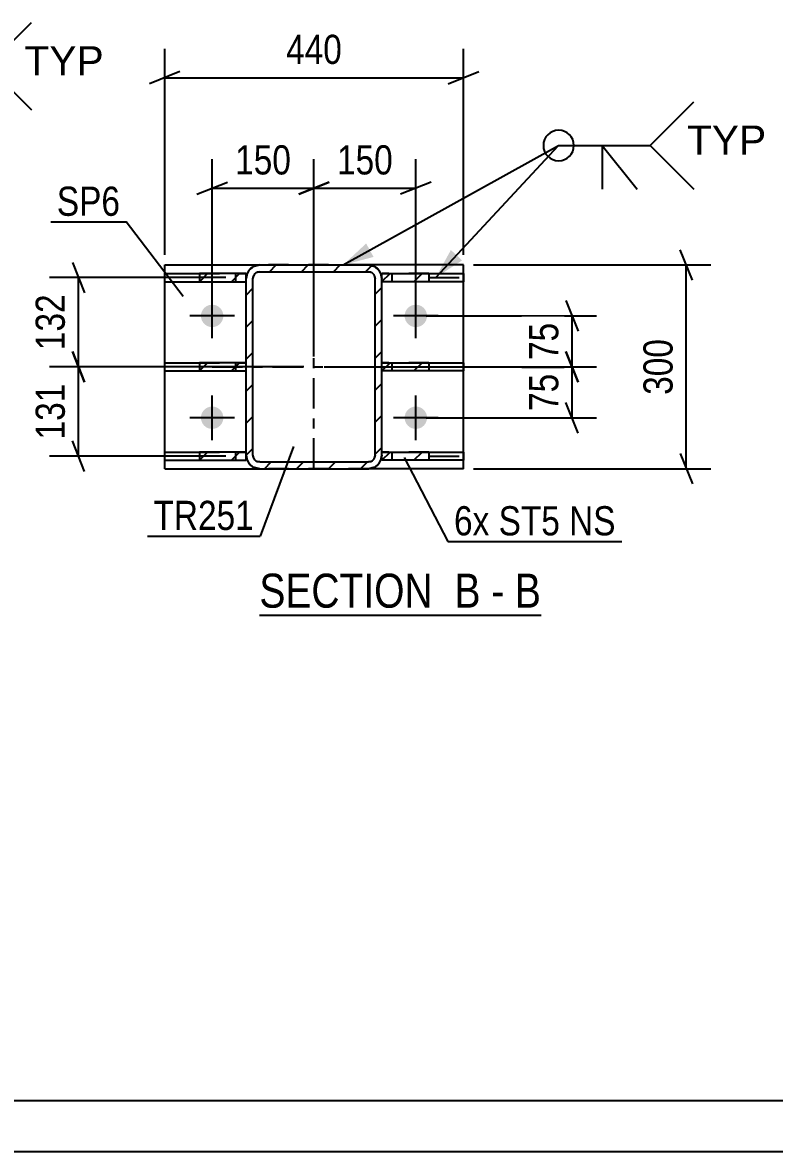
# Model space of a CAD drawing. Header units: millimetres. Extents: x -81 to 760, y -449 to 145.
# Drawn here: x 5.1 to 79, y -448.7 to -337.8 of the extents above; entities that cross this region are included whole.
import ezdxf

# ---------------------------------------------------------------- set-up
doc = ezdxf.new("R2010")
doc.units = ezdxf.units.MM
doc.linetypes.add('DXK_LINE_DOT2', pattern=[3.9198, 1.9599, -1.9599])
doc.linetypes.add('DXK_LINE_DOT3', pattern=[5.9187, 2.979, -0.9799, 0.9799, -0.9799])
doc.styles.add('Arial', font='ARIAL.TTF', dxfattribs={"height": 0.2})
doc.styles.add('Arial Narrow', font='ARIALN.TTF', dxfattribs={"height": 0.2})

# ---------------------------------------------------------------- blocks, each defined once
blk = doc.blocks.new('Unknown-122569792-18 - 5468')
at = {"color": 6, "linetype": 'Continuous'}
blk.add_line((28.39, -396.02), (56.04, -396.02), dxfattribs=at)
at = {"color": 0, "linetype": 'Continuous'}
for points in [[(46.5, -395.27), (46.5, -391.77), (28.39, -391.77), (28.39, -395.27)], [(50.11, -395.27), (50.11, -391.77), (47.55, -391.77), (47.55, -395.27)], [(52.43, -395.27), (52.43, -391.77), (51.16, -391.77), (51.16, -395.27)], [(56.04, -395.27), (56.04, -391.77), (53.48, -391.77), (53.48, -395.27)]]:
    blk.add_wipeout(points, dxfattribs=at)
at = {"color": 7, "linetype": 'Continuous', "style": 'Arial Narrow'}
for s, p in [('SECTION ', (28.39, -395.27)), ('B', (47.55, -395.27)), ('B', (53.48, -395.27)), ('-', (51.16, -395.27))]:
    blk.add_text(s, height=3.34, dxfattribs=at).set_placement(p)
blk = doc.blocks.new('Unknown-122569792-1134')
at = {"color": 5, "linetype": 'Continuous'}
for p, q in [((-75.92, -443.66), (755.08, -443.66)), ((-80.92, -448.66), (760.08, -448.66))]:
    blk.add_line(p, q, dxfattribs=at)
blk = doc.blocks.new('Bolt-122569792-5483 - 5468')
at = {"linetype": 'Continuous'}
for points in [[(22.65, -366.62, -1), (24.85, -366.62, -1)], [(42.65, -366.62, -1), (44.85, -366.62, -1)], [(22.65, -376.62, -1), (24.85, -376.62, -1)], [(42.65, -376.62, -1), (44.85, -376.62, -1)]]:
    blk.add_hatch(color=1, dxfattribs=at).paths.add_polyline_path(points)
at = {"color": 1, "linetype": 'Continuous'}
for p, q in [((23.75, -368.82), (23.75, -364.42)), ((43.75, -368.82), (43.75, -364.42)), ((25.95, -366.62), (21.55, -366.62)), ((45.95, -366.62), (41.55, -366.62)), ((23.75, -378.82), (23.75, -374.42)), ((43.75, -378.82), (43.75, -374.42)), ((25.95, -376.62), (21.55, -376.62)), ((45.95, -376.62), (41.55, -376.62))]:
    blk.add_line(p, q, dxfattribs=at)
blk = doc.blocks.new('Part-122569792-5522 - 5468')
at = {"linetype": 'Continuous'}
h = blk.add_hatch(dxfattribs=at)
h.set_pattern_fill('', scale=0.7, style=0, pattern_type=0)
h.set_pattern_definition([(45, (22.5013, -380.7907), (-1.5715, 1.5715), [])])
h.paths.add_polyline_path([(22.5, -379.99), (22.5, -380.79), (27.09, -380.79), (27.09, -379.99)])
at = {"color": 2, "linetype": 'Continuous'}
for p, q in [((19.09, -379.99), (22.5, -379.99)), ((19.09, -380.79), (19.09, -379.99)), ((27.09, -379.99), (22.5, -379.99)), ((22.5, -379.99), (22.5, -380.79)), ((27.09, -380.79), (27.09, -379.99)), ((19.09, -380.79), (22.5, -380.79)), ((22.5, -380.79), (27.09, -380.79))]:
    blk.add_line(p, q, dxfattribs=at)
at = {"color": 7, "linetype": 'DXK_LINE_DOT2'}
for p, q in [((22.5, -379.99), (27.09, -379.99)), ((26.09, -380.79), (26.09, -379.99)), ((27.09, -380.79), (27.09, -379.99)), ((22.5, -380.79), (27.09, -380.79))]:
    blk.add_line(p, q, dxfattribs=at)
at = {"color": 7, "linetype": 'DXK_LINE_DOT3'}
for p, q in [((22.5, -380.39), (19.09, -380.39)), ((27.09, -380.39), (27.09, -380.39))]:
    blk.add_line(p, q, dxfattribs=at)
blk = doc.blocks.new('Part-122569792-5527 - 5468')
at = {"linetype": 'Continuous'}
h = blk.add_hatch(dxfattribs=at)
h.set_pattern_fill('', scale=0.7, style=0, pattern_type=0)
h.set_pattern_definition([(45, (40.4202, -372.024), (-1.5715, 1.5715), [])])
h.paths.add_polyline_path([(40.42, -371.22), (40.42, -372.02), (45.01, -372.02), (45.01, -371.22)])
at = {"color": 7, "linetype": 'DXK_LINE_DOT2'}
for p, q in [((40.42, -372.02), (40.42, -371.22)), ((45.01, -371.22), (40.42, -371.22)), ((41.42, -372.02), (41.42, -371.22)), ((45.01, -372.02), (40.42, -372.02))]:
    blk.add_line(p, q, dxfattribs=at)
at = {"color": 2, "linetype": 'Continuous'}
for p, q in [((40.42, -372.02), (40.42, -371.22)), ((40.42, -371.22), (45.01, -371.22)), ((45.01, -371.22), (48.42, -371.22)), ((45.01, -371.22), (45.01, -372.02)), ((48.42, -371.22), (48.42, -372.02)), ((45.01, -372.02), (40.42, -372.02)), ((48.42, -372.02), (45.01, -372.02))]:
    blk.add_line(p, q, dxfattribs=at)
blk = doc.blocks.new('Part-122569792-5548 - 5468')
at = {"linetype": 'Continuous'}
h = blk.add_hatch(dxfattribs=at)
h.set_pattern_fill('', scale=0.7, style=0, pattern_type=0)
h.set_pattern_definition([(45, (22.5013, -372.024), (-1.5715, 1.5715), [])])
h.paths.add_polyline_path([(22.5, -371.22), (22.5, -372.02), (27.09, -372.02), (27.09, -371.22)])
at = {"color": 2, "linetype": 'Continuous'}
for p, q in [((19.09, -371.22), (22.5, -371.22)), ((19.09, -372.02), (19.09, -371.22)), ((27.09, -371.22), (22.5, -371.22)), ((22.5, -371.22), (22.5, -372.02)), ((27.09, -372.02), (27.09, -371.22)), ((19.09, -372.02), (22.5, -372.02)), ((22.5, -372.02), (27.09, -372.02))]:
    blk.add_line(p, q, dxfattribs=at)
at = {"color": 7, "linetype": 'DXK_LINE_DOT2'}
for p, q in [((22.5, -371.22), (27.09, -371.22)), ((26.09, -372.02), (26.09, -371.22)), ((27.09, -372.02), (27.09, -371.22)), ((22.5, -372.02), (27.09, -372.02))]:
    blk.add_line(p, q, dxfattribs=at)
blk = doc.blocks.new('Part-122569792-5532 - 5468')
at = {"linetype": 'Continuous'}
h = blk.add_hatch(dxfattribs=at)
h.set_pattern_fill('', scale=0.7, style=0, pattern_type=0)
h.set_pattern_definition([(45, (40.4202, -363.2573), (-1.5715, 1.5715), [])])
h.paths.add_polyline_path([(40.42, -362.46), (40.42, -363.26), (45.01, -363.26), (45.01, -362.46)])
at = {"color": 7, "linetype": 'DXK_LINE_DOT2'}
for p, q in [((40.42, -363.26), (40.42, -362.46)), ((45.01, -362.46), (40.42, -362.46)), ((45.01, -363.26), (40.42, -363.26)), ((41.42, -363.26), (41.42, -362.46))]:
    blk.add_line(p, q, dxfattribs=at)
at = {"color": 2, "linetype": 'Continuous'}
for p, q in [((40.42, -363.26), (40.42, -362.46)), ((40.42, -362.46), (45.01, -362.46)), ((45.01, -363.26), (40.42, -363.26)), ((45.01, -362.46), (48.42, -362.46)), ((45.01, -362.46), (45.01, -363.26)), ((48.42, -363.26), (45.01, -363.26)), ((48.42, -362.46), (48.42, -363.26))]:
    blk.add_line(p, q, dxfattribs=at)
at = {"color": 7, "linetype": 'DXK_LINE_DOT3'}
for p, q in [((40.42, -362.86), (40.42, -362.86)), ((45.01, -362.86), (48.42, -362.86))]:
    blk.add_line(p, q, dxfattribs=at)
blk = doc.blocks.new('Part-122569792-5553 - 5468')
at = {"linetype": 'Continuous'}
h = blk.add_hatch(dxfattribs=at)
h.set_pattern_fill('', scale=0.7, style=0, pattern_type=0)
h.set_pattern_definition([(45, (22.5013, -363.2573), (-1.5715, 1.5715), [])])
h.paths.add_polyline_path([(22.5, -362.46), (22.5, -363.26), (27.09, -363.26), (27.09, -362.46)])
at = {"color": 2, "linetype": 'Continuous'}
for p, q in [((19.09, -362.46), (22.5, -362.46)), ((19.09, -363.26), (19.09, -362.46)), ((19.09, -363.26), (22.5, -363.26)), ((27.09, -362.46), (22.5, -362.46)), ((22.5, -362.46), (22.5, -363.26)), ((22.5, -363.26), (27.09, -363.26)), ((27.09, -363.26), (27.09, -362.46))]:
    blk.add_line(p, q, dxfattribs=at)
at = {"color": 7, "linetype": 'DXK_LINE_DOT3'}
for p, q in [((22.5, -362.86), (19.09, -362.86)), ((27.09, -362.86), (27.09, -362.86))]:
    blk.add_line(p, q, dxfattribs=at)
at = {"color": 7, "linetype": 'DXK_LINE_DOT2'}
for p, q in [((22.5, -362.46), (27.09, -362.46)), ((22.5, -363.26), (27.09, -363.26)), ((26.09, -363.26), (26.09, -362.46)), ((27.09, -363.26), (27.09, -362.46))]:
    blk.add_line(p, q, dxfattribs=at)
blk = doc.blocks.new('Part-122569792-5537 - 5468')
at = {"linetype": 'Continuous'}
h = blk.add_hatch(dxfattribs=at)
h.set_pattern_fill('', scale=0.7, style=0, pattern_type=0)
h.set_pattern_definition([(45, (40.4202, -380.7907), (-1.5715, 1.5715), [])])
h.paths.add_polyline_path([(40.42, -379.99), (40.42, -380.79), (45.01, -380.79), (45.01, -379.99)])
at = {"color": 7, "linetype": 'DXK_LINE_DOT2'}
for p, q in [((40.42, -380.79), (40.42, -379.99)), ((45.01, -379.99), (40.42, -379.99)), ((41.42, -380.79), (41.42, -379.99)), ((45.01, -380.79), (40.42, -380.79))]:
    blk.add_line(p, q, dxfattribs=at)
at = {"color": 2, "linetype": 'Continuous'}
for p, q in [((40.42, -380.79), (40.42, -379.99)), ((40.42, -379.99), (45.01, -379.99)), ((45.01, -379.99), (48.42, -379.99)), ((45.01, -379.99), (45.01, -380.79)), ((48.42, -379.99), (48.42, -380.79)), ((45.01, -380.79), (40.42, -380.79)), ((48.42, -380.79), (45.01, -380.79))]:
    blk.add_line(p, q, dxfattribs=at)
at = {"color": 7, "linetype": 'DXK_LINE_DOT3'}
for p, q in [((40.42, -380.39), (40.42, -380.39)), ((45.01, -380.39), (48.42, -380.39))]:
    blk.add_line(p, q, dxfattribs=at)
blk = doc.blocks.new('Part-122569792-5562 - 5468')
at = {"linetype": 'Continuous'}
h = blk.add_hatch(dxfattribs=at)
h.set_pattern_fill('', scale=0.7, style=0, pattern_type=0)
h.set_pattern_definition([(45, (27.087, -380.291), (-1.57154, 1.57154), [])])
h.paths.add_polyline_path([(27.09, -362.96), (27.09, -380.29), (27.19, -380.8), (27.48, -381.23), (27.91, -381.52), (28.42, -381.62), (39.09, -381.62), (39.6, -381.52), (40.03, -381.23), (40.32, -380.8), (40.42, -380.29), (40.42, -362.96), (40.32, -362.45), (40.03, -362.01), (39.6, -361.73), (39.09, -361.62), (28.42, -361.62), (27.91, -361.73), (27.48, -362.01), (27.19, -362.45)])
h.paths.add_polyline_path([(27.95, -362.49), (28.17, -362.34), (28.42, -362.29), (39.09, -362.29), (39.34, -362.34), (39.56, -362.49), (39.7, -362.7), (39.75, -362.96), (39.75, -380.29), (39.7, -380.55), (39.56, -380.76), (39.34, -380.91), (39.09, -380.96), (28.42, -380.96), (28.17, -380.91), (27.95, -380.76), (27.8, -380.55), (27.75, -380.29), (27.75, -362.96), (27.8, -362.7)])
at = {"color": 7, "linetype": 'DXK_LINE_DOT2'}
for p, q in [((27.09, -362.96), (27.19, -362.45)), ((27.91, -361.73), (28.42, -361.62)), ((28.42, -362.29), (28.17, -362.34)), ((28.42, -361.62), (39.09, -361.62)), ((28.42, -362.29), (39.09, -362.29)), ((39.09, -361.62), (39.6, -361.73)), ((39.34, -362.34), (39.09, -362.29)), ((40.32, -362.45), (40.42, -362.96)), ((27.09, -380.29), (27.09, -362.96)), ((27.8, -362.7), (27.75, -362.96)), ((27.75, -380.29), (27.75, -362.96)), ((39.75, -362.96), (39.7, -362.7)), ((39.75, -380.29), (39.75, -362.96)), ((40.42, -380.29), (40.42, -362.96)), ((27.19, -380.8), (27.09, -380.29)), ((27.75, -380.29), (27.8, -380.55)), ((28.17, -380.91), (28.42, -380.96)), ((28.42, -380.96), (39.09, -380.96)), ((39.09, -380.96), (39.34, -380.91)), ((39.7, -380.55), (39.75, -380.29)), ((40.42, -380.29), (40.32, -380.8)), ((28.42, -381.62), (27.91, -381.52)), ((28.42, -381.62), (39.09, -381.62)), ((39.6, -381.52), (39.09, -381.62))]:
    blk.add_line(p, q, dxfattribs=at)
at = {"color": 2, "linetype": 'Continuous'}
for p, q in [((27.19, -362.45), (27.09, -362.96)), ((28.42, -361.62), (27.91, -361.73)), ((28.17, -362.34), (28.42, -362.29)), ((28.42, -361.62), (39.09, -361.62)), ((28.42, -362.29), (39.09, -362.29)), ((39.6, -361.73), (39.09, -361.62)), ((39.09, -362.29), (39.34, -362.34)), ((40.42, -362.96), (40.32, -362.45)), ((27.09, -380.29), (27.09, -362.96)), ((27.75, -362.96), (27.8, -362.7)), ((27.75, -380.29), (27.75, -362.96)), ((39.7, -362.7), (39.75, -362.96)), ((39.75, -380.29), (39.75, -362.96)), ((40.42, -380.29), (40.42, -362.96)), ((27.09, -380.29), (27.19, -380.8)), ((27.8, -380.55), (27.75, -380.29)), ((28.42, -380.96), (28.17, -380.91)), ((28.42, -380.96), (39.09, -380.96)), ((39.34, -380.91), (39.09, -380.96)), ((39.75, -380.29), (39.7, -380.55)), ((40.32, -380.8), (40.42, -380.29)), ((27.91, -381.52), (28.42, -381.62)), ((28.42, -381.62), (39.09, -381.62)), ((39.09, -381.62), (39.6, -381.52))]:
    blk.add_line(p, q, dxfattribs=at)
at = {"color": 7, "linetype": 'DXK_LINE_DOT3'}
for p, q in [((33.75, -381.62), (33.75, -361.62)), ((23.75, -371.62), (43.75, -371.62))]:
    blk.add_line(p, q, dxfattribs=at)
at = {"color": 7, "linetype": 'DXK_LINE_DOT2'}
for centre, radius, start, end in [((28.42, -362.96), 1.33, 112.5, 157.5), ((28.42, -362.96), 0.667, 112.5, 157.5), ((39.09, -362.96), 0.667, 22.5, 67.5), ((39.09, -362.96), 1.33, 22.5, 67.5), ((28.42, -380.29), 1.33, 202.5, 247.5), ((28.42, -380.29), 0.667, 202.5, 247.5), ((39.09, -380.29), 0.667, 292.5, 337.5), ((39.09, -380.29), 1.33, 292.5, 337.5)]:
    blk.add_arc(centre, radius, start, end, dxfattribs=at)
at = {"color": 2, "linetype": 'Continuous'}
for centre, radius, start, end in [((28.42, -362.96), 1.33, 112.5, 157.5), ((28.42, -362.96), 0.667, 112.5, 157.5), ((39.09, -362.96), 0.667, 22.5, 67.5), ((39.09, -362.96), 1.33, 22.5, 67.5), ((28.42, -380.29), 1.33, 202.5, 247.5), ((28.42, -380.29), 0.667, 202.5, 247.5), ((39.09, -380.29), 0.667, 292.5, 337.5), ((39.09, -380.29), 1.33, 292.5, 337.5)]:
    blk.add_arc(centre, radius, start, end, dxfattribs=at)
blk = doc.blocks.new('Part-122569792-5574 - 5468')
at = {"color": 2, "linetype": 'Continuous'}
for p, q in [((19.09, -381.62), (19.09, -361.62)), ((19.09, -361.62), (28.42, -361.62)), ((48.42, -361.62), (39.09, -361.62)), ((48.42, -381.62), (48.42, -361.62)), ((19.09, -381.62), (28.42, -381.62)), ((48.42, -381.62), (39.09, -381.62))]:
    blk.add_line(p, q, dxfattribs=at)
at = {"color": 7, "linetype": 'DXK_LINE_DOT2'}
for p, q in [((39.09, -361.62), (28.42, -361.62)), ((39.09, -381.62), (28.42, -381.62))]:
    blk.add_line(p, q, dxfattribs=at)
blk = doc.blocks.new('StraightDimension-122569792-5723 - 5468')
at = {"color": 7, "linetype": 'Continuous'}
for p, q in [((19.09, -360.62), (19.09, -340.38)), ((48.42, -360.62), (48.42, -340.38)), ((20.59, -342.63), (17.59, -343.83)), ((19.09, -343.23), (48.42, -343.23)), ((46.92, -343.83), (49.92, -342.63))]:
    blk.add_line(p, q, dxfattribs=at)
at = {"color": 0}
blk.add_wipeout([(37.1, -342.48), (37.1, -338.28), (30.41, -338.28), (30.41, -342.48)], dxfattribs=at)
at = {"color": 3, "style": 'Arial Narrow'}
blk.add_text('440', height=2.863, dxfattribs=at).set_placement((31.01, -341.88))
blk = doc.blocks.new('StraightDimension-122569792-5677 - 5468')
at = {"color": 7, "linetype": 'Continuous'}
for p, q in [((58.49, -370.12), (59.69, -373.12)), ((34.75, -371.62), (61.49, -371.62)), ((59.09, -376.62), (59.09, -371.62)), ((59.69, -378.12), (58.49, -375.12)), ((44.75, -376.62), (61.49, -376.62))]:
    blk.add_line(p, q, dxfattribs=at)
at = {"color": 0}
blk.add_wipeout([(58.34, -371.7), (54.14, -371.7), (54.14, -376.55), (58.34, -376.55)], dxfattribs=at)
at = {"color": 3, "style": 'Arial Narrow'}
blk.add_text('75', height=2.863, rotation=90.0002, dxfattribs=at).set_placement((57.74, -375.95))
blk = doc.blocks.new('StraightDimension-122569792-5712 - 5468')
at = {"color": 7, "linetype": 'Continuous'}
for p, q in [((70.91, -363.12), (69.71, -360.12)), ((49.42, -361.62), (72.71, -361.62)), ((70.31, -381.62), (70.31, -361.62)), ((69.71, -380.12), (70.91, -383.12)), ((49.42, -381.62), (72.71, -381.62))]:
    blk.add_line(p, q, dxfattribs=at)
at = {"color": 0}
blk.add_wipeout([(69.56, -368.28), (65.36, -368.28), (65.36, -374.97), (69.56, -374.97)], dxfattribs=at)
at = {"color": 3, "style": 'Arial Narrow'}
blk.add_text('300', height=2.863, rotation=90.0002, dxfattribs=at).set_placement((68.96, -374.37))
blk = doc.blocks.new('StraightDimension-122569792-5663 - 5468')
at = {"color": 7, "linetype": 'Continuous'}
for p, q in [((10.03, -361.36), (11.23, -364.36)), ((25.09, -362.86), (7.78, -362.86)), ((10.63, -371.62), (10.63, -362.86)), ((11.23, -373.12), (10.03, -370.12)), ((32.75, -371.62), (7.78, -371.62))]:
    blk.add_line(p, q, dxfattribs=at)
at = {"color": 0}
blk.add_wipeout([(9.88, -363.9), (5.68, -363.9), (5.68, -370.58), (9.88, -370.58)], dxfattribs=at)
at = {"color": 3, "style": 'Arial Narrow'}
blk.add_text('132', height=2.863, rotation=90.0002, dxfattribs=at).set_placement((9.28, -369.98))
blk = doc.blocks.new('StraightDimension-122569792-5614 - 5468')
at = {"color": 7, "linetype": 'Continuous'}
for p, q in [((23.75, -365.62), (23.75, -351.23)), ((33.75, -370.62), (33.75, -351.23)), ((22.25, -354.68), (25.25, -353.48)), ((35.25, -353.48), (32.25, -354.68)), ((23.75, -354.08), (33.75, -354.08))]:
    blk.add_line(p, q, dxfattribs=at)
at = {"color": 0}
blk.add_wipeout([(32.1, -353.33), (32.1, -349.13), (25.41, -349.13), (25.41, -353.33)], dxfattribs=at)
at = {"color": 3, "style": 'Arial Narrow'}
blk.add_text('150', height=2.863, dxfattribs=at).set_placement((26.01, -352.73))
blk = doc.blocks.new('StraightDimension-122569792-5631 - 5468')
at = {"color": 7, "linetype": 'Continuous'}
for p, q in [((33.75, -370.62), (33.75, -351.23)), ((43.75, -365.62), (43.75, -351.23)), ((32.25, -354.68), (35.25, -353.48)), ((45.25, -353.48), (42.25, -354.68)), ((33.75, -354.08), (43.75, -354.08))]:
    blk.add_line(p, q, dxfattribs=at)
at = {"color": 0}
blk.add_wipeout([(42.1, -353.33), (42.1, -349.13), (35.41, -349.13), (35.41, -353.33)], dxfattribs=at)
at = {"color": 3, "style": 'Arial Narrow'}
blk.add_text('150', height=2.863, dxfattribs=at).set_placement((36.01, -352.73))
blk = doc.blocks.new('StraightDimension-122569792-5649 - 5468')
at = {"color": 7, "linetype": 'Continuous'}
for p, q in [((10.03, -370.12), (11.23, -373.12)), ((32.75, -371.62), (7.78, -371.62)), ((10.63, -380.39), (10.63, -371.62)), ((11.23, -381.89), (10.03, -378.89)), ((25.09, -380.39), (7.78, -380.39))]:
    blk.add_line(p, q, dxfattribs=at)
at = {"color": 0}
blk.add_wipeout([(9.88, -372.67), (5.68, -372.67), (5.68, -379.35), (9.88, -379.35)], dxfattribs=at)
at = {"color": 3, "style": 'Arial Narrow'}
blk.add_text('131', height=2.863, rotation=90.0002, dxfattribs=at).set_placement((9.28, -378.75))
blk = doc.blocks.new('StraightDimension-122569792-5694 - 5468')
at = {"color": 7, "linetype": 'Continuous'}
for p, q in [((58.49, -365.12), (59.69, -368.12)), ((44.75, -366.62), (61.49, -366.62)), ((59.09, -371.62), (59.09, -366.62)), ((59.69, -373.12), (58.49, -370.12)), ((34.75, -371.62), (61.49, -371.62))]:
    blk.add_line(p, q, dxfattribs=at)
at = {"color": 0}
blk.add_wipeout([(58.34, -366.7), (54.14, -366.7), (54.14, -371.55), (58.34, -371.55)], dxfattribs=at)
at = {"color": 3, "style": 'Arial Narrow'}
blk.add_text('75', height=2.863, rotation=90.0002, dxfattribs=at).set_placement((57.74, -370.95))
blk = doc.blocks.new('Mark-122569792-5558 - 5468')
at = {"color": 30, "linetype": 'Continuous'}
for p in [(31.74, -379.45), (17.39, -388.24)]:
    blk.add_line(p, (28.46, -388.24), dxfattribs=at)
at = {"color": 0}
blk.add_wipeout([(27.86, -387.64), (27.86, -384.64), (17.99, -384.64), (17.99, -387.64)], dxfattribs=at)
blk.add_wipeout([(27.86, -387.64), (27.86, -384.64), (17.99, -384.64), (17.99, -387.64)], dxfattribs=at)
at = {"color": 3, "style": 'Arial Narrow'}
blk.add_text('TR251', height=2.863, dxfattribs=at).set_placement((17.99, -387.64))
blk = doc.blocks.new('Mark-122569792-5570 - 5468')
at = {"color": 30, "linetype": 'Continuous'}
for p in [(7.9, -357.39), (20.89, -364.7)]:
    blk.add_line(p, (15.31, -357.39), dxfattribs=at)
at = {"color": 0}
blk.add_wipeout([(14.71, -356.79), (14.71, -353.79), (8.5, -353.79), (8.5, -356.79)], dxfattribs=at)
blk.add_wipeout([(14.71, -356.79), (14.71, -353.79), (8.5, -353.79), (8.5, -356.79)], dxfattribs=at)
at = {"color": 3, "style": 'Arial Narrow'}
blk.add_text('SP6', height=2.863, dxfattribs=at).set_placement((8.5, -356.79))
blk = doc.blocks.new('WeldMark-122569792-5733 - 5468')
at = {"linetype": 'Continuous'}
for points in [[(39.6, -360.83), (36.61, -361.62), (38.87, -359.51)], [(48.29, -361.17), (45.7, -362.86), (47.19, -360.15)]]:
    blk.add_hatch(color=30, dxfattribs=at).paths.add_polyline_path(points)
at = {"color": 30, "linetype": 'Continuous'}
for p, q in [((36.61, -361.62), (57.77, -349.89)), ((45.7, -362.86), (57.77, -349.89)), ((57.77, -349.89), (66.77, -349.89))]:
    blk.add_line(p, q, dxfattribs=at)
at = {"color": 3, "linetype": 'Continuous'}
for q in [(65.49, -354.17), (62.06, -354.17)]:
    blk.add_line((62.06, -349.89), q, dxfattribs=at)
for start, end in [(90, 270), (270, 90)]:
    blk.add_arc((57.77, -349.89), 1.5, start, end, dxfattribs=at)
at = {"color": 0, "linetype": 'Continuous'}
blk.add_wipeout([(78.15, -350.79), (78.15, -347.79), (70.37, -347.79), (70.37, -350.79)], dxfattribs=at)
blk.add_wipeout([(78.15, -350.79), (78.15, -347.79), (70.37, -347.79), (70.37, -350.79)], dxfattribs=at)
at = {"color": 3, "linetype": 'Continuous'}
for q in [(71.06, -345.6), (71.06, -354.17)]:
    blk.add_line((66.77, -349.89), q, dxfattribs=at)
at = {"color": 3, "linetype": 'Continuous', "style": 'Arial'}
blk.add_text('TYP', height=2.865, dxfattribs=at).set_placement((70.37, -350.79))
blk = doc.blocks.new('MarkSet-122569792-5791 - 5468')
at = {"color": 30, "linetype": 'Continuous'}
for p, q in [((42.59, -380.51), (46.9, -388.77)), ((46.9, -388.77), (63.97, -388.77))]:
    blk.add_line(p, q, dxfattribs=at)
at = {"color": 0}
for points in [[(50.98, -388.17), (50.98, -385.17), (47.5, -385.17), (47.5, -388.17)], [(57.9, -388.17), (57.9, -385.17), (51.88, -385.17), (51.88, -388.17)], [(63.37, -388.17), (63.37, -385.17), (58.8, -385.17), (58.8, -388.17)]]:
    blk.add_wipeout(points, dxfattribs=at)
for points in [[(50.98, -388.17), (50.98, -385.17), (47.5, -385.17), (47.5, -388.17)], [(57.9, -388.17), (57.9, -385.17), (51.88, -385.17), (51.88, -388.17)], [(63.37, -388.17), (63.37, -385.17), (58.8, -385.17), (58.8, -388.17)]]:
    blk.add_wipeout(points, dxfattribs=at)
at = {"color": 3, "style": 'Arial Narrow'}
for s, p in [('6x', (47.5, -388.17)), ('ST5', (51.88, -388.17)), ('NS', (58.8, -388.17))]:
    blk.add_text(s, height=2.863, dxfattribs=at).set_placement(p)
blk = doc.blocks.new('WeldMark-122569792-5403 - 5044')
at = {"linetype": 'Continuous'}
for points in [[(-24.32, -352.12), (-27.31, -352.88), (-25.03, -350.8)], [(-13.54, -351.41), (-15.97, -353.32), (-14.73, -350.49)]]:
    blk.add_hatch(color=30, dxfattribs=at).paths.add_polyline_path(points)
at = {"color": 30, "linetype": 'Continuous'}
for p, q in [((-27.31, -352.88), (-7.28, -342.1)), ((-15.97, -353.32), (-7.28, -342.1)), ((-7.28, -342.1), (1.72, -342.1))]:
    blk.add_line(p, q, dxfattribs=at)
at = {"color": 3, "linetype": 'Continuous'}
for q in [(0.44, -346.39), (-2.99, -346.39)]:
    blk.add_line((-2.99, -342.1), q, dxfattribs=at)
for start, end in [(90, 270), (270, 90)]:
    blk.add_arc((-7.28, -342.1), 1.5, start, end, dxfattribs=at)
at = {"color": 0, "linetype": 'Continuous'}
blk.add_wipeout([(13.1, -343), (13.1, -340), (5.32, -340), (5.32, -343)], dxfattribs=at)
blk.add_wipeout([(13.1, -343), (13.1, -340), (5.32, -340), (5.32, -343)], dxfattribs=at)
at = {"color": 3, "linetype": 'Continuous'}
for q in [(6.01, -337.82), (6.01, -346.39)]:
    blk.add_line((1.72, -342.1), q, dxfattribs=at)
at = {"color": 3, "linetype": 'Continuous', "style": 'Arial'}
blk.add_text('TYP', height=2.865, dxfattribs=at).set_placement((5.32, -343))

msp = doc.modelspace()

# ---------------------------------------------------------------- block references
for name in ['Part-122569792-5574 - 5468', 'Part-122569792-5562 - 5468', 'Part-122569792-5553 - 5468', 'Part-122569792-5532 - 5468', 'Bolt-122569792-5483 - 5468', 'Part-122569792-5548 - 5468', 'Part-122569792-5527 - 5468', 'Part-122569792-5522 - 5468', 'Part-122569792-5537 - 5468', 'Unknown-122569792-18 - 5468']:
    msp.add_blockref(name, (0, 0))

# ---------------------------------------------------------------- next in the draw order: block references
msp.add_blockref('Unknown-122569792-1134', (0, 0))

# ---------------------------------------------------------------- next in the draw order: block references
for name in ['StraightDimension-122569792-5723 - 5468', 'StraightDimension-122569792-5663 - 5468', 'StraightDimension-122569792-5677 - 5468']:
    msp.add_blockref(name, (0, 0))

# ---------------------------------------------------------------- next in the draw order: block references
for name in ['StraightDimension-122569792-5614 - 5468', 'Mark-122569792-5570 - 5468', 'StraightDimension-122569792-5712 - 5468']:
    msp.add_blockref(name, (0, 0))

# ---------------------------------------------------------------- next in the draw order: block references
for name in ['WeldMark-122569792-5403 - 5044', 'StraightDimension-122569792-5631 - 5468', 'MarkSet-122569792-5791 - 5468']:
    msp.add_blockref(name, (0, 0))

# ---------------------------------------------------------------- next in the draw order: block references
for name in ['WeldMark-122569792-5733 - 5468', 'StraightDimension-122569792-5694 - 5468', 'StraightDimension-122569792-5649 - 5468']:
    msp.add_blockref(name, (0, 0))

# ---------------------------------------------------------------- next in the draw order: block references
msp.add_blockref('Mark-122569792-5558 - 5468', (0, 0))

doc.saveas('drawing.dxf')
